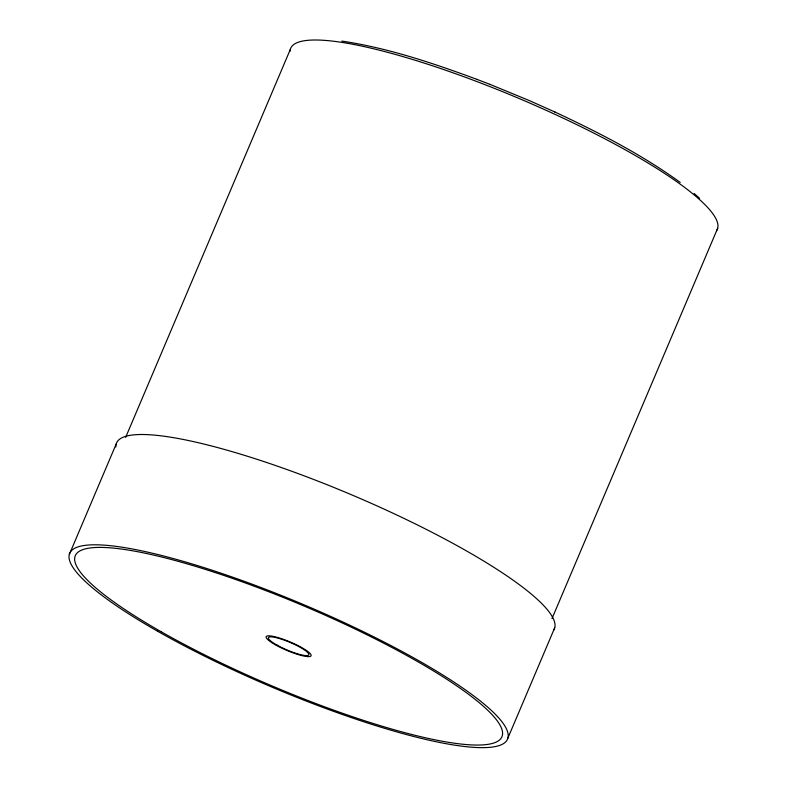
<?xml version="1.0" encoding="UTF-8"?>
<svg xmlns="http://www.w3.org/2000/svg" width="787" height="787" viewBox="0 0 787 787"><rect width="100%" height="100%" fill="white"/><g stroke="black" fill="none" stroke-linecap="round" stroke-linejoin="round"><path stroke-width="1.18" d="M69.345 554.402L116.161 444.094M125.635 437.405L290.354 49.345M551.982 618.602L717.665 228.289M507.91 738.058L554.727 627.751M341.824 41.091C388.276 48.017 433.037 63.167 476.961 79.369L477.296 79.497M489.996 84.376L529.189 100.52L555.022 112.059M476.961 79.369L490.232 84.475M554.786 111.941C598.218 132.275 641.267 154.193 680.194 182.417M694.173 193.494L699.535 198.304M290.069 51.185A231.712 43.019 23 0 1 517.462 97.804A231.712 43.019 23 0 1 716.544 230.748M115.876 446.986A237.812 44.151 23 0 1 346.959 492.859A237.812 44.151 23 0 1 553.576 630.269M276.985 645.055L274.899 643.894A21.947 4.073 23 0 1 280.969 639.024A21.947 4.073 23 0 1 308.868 654.705A21.947 4.073 23 0 1 279.041 646.216L276.985 645.055M161.04 631.666A231.712 43.019 23 0 0 501.162 738.157A231.712 43.019 23 0 0 203.676 568.863A231.712 43.019 23 0 0 161.04 631.666M157.685 631.282A237.812 44.151 23 0 0 506.749 740.577A237.812 44.151 23 0 0 201.442 566.827A237.812 44.151 23 0 0 157.685 631.282M275.194 644.701A24.387 4.525 23 0 0 310.993 655.905A24.387 4.525 23 0 0 279.68 638.09A24.387 4.525 23 0 0 275.194 644.701"/></g></svg>
